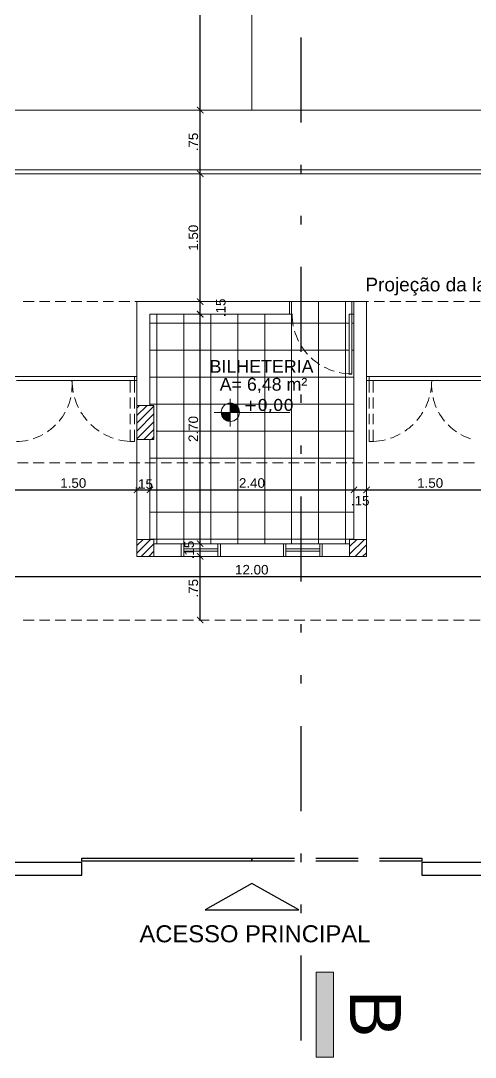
# Model space of a CAD drawing. Extents: x 3377 to 3790, y 1673 to 1846.
# Drawn here: x 3465.98 to 3471.33, y 1678.05 to 1690.25 of the extents above; entities that cross this region are included whole.
import ezdxf

# ---------------------------------------------------------------- set-up
doc = ezdxf.new("R2010")
doc.units = 0
doc.header["$LTSCALE"] = 2
doc.header["$PDMODE"] = 32
doc.linetypes.add('DIVIDE', pattern=[1.25, 0.5, -0.25, 0, -0.25, 0, -0.25])
doc.linetypes.add('HIDDEN', pattern=[0.375, 0.25, -0.125])
for name, color, linetype in [('ARQ-COTAS', 250, 'Continuous'), ('F-VT-GREIDE', 6, 'Continuous'), ('LCL-LINHACORTE', 3, 'DIVIDE'), ('PDF5_Text', 7, 'Continuous'), ('PDF6_0', 7, 'Continuous'), ('PDF6_03-ESQUADRIA', 7, 'Continuous'), ('PDF6_09-CORTE', 7, 'Continuous'), ('PDF6_13-CORTE', 7, 'Continuous'), ('PDF6_A-PARED-VISTA', 7, 'Continuous'), ('PDF6_A-PROJEÇÃO', 7, 'Continuous'), ('PDF6_I- QUADRA', 7, 'Continuous'), ('PDF6_I-DETALHES', 7, 'Continuous'), ('PDF6_Piso', 7, 'Continuous'), ('PDF6_Text', 7, 'Continuous')]:
    doc.layers.add(name, color=color, linetype=linetype)
doc.layers.add('PDF6_I-MARCACAO', color=7, linetype='Continuous', true_color=0x464646)
doc.styles.add('PDF Arial', font='arial.ttf')
doc.styles.add('PDF Verdana', font='verdana.ttf')
doc.styles.add('ROMANS', font='arial.ttf')
doc.dimstyles.new('1-75', dxfattribs={"dimscale": 0.75, "dimtxt": 0.15, "dimasz": 0.1, "dimexe": 0.05, "dimexo": 0.1, "dimgap": 0.03, "dimtad": 1, "dimzin": 5, "dimdsep": 46, "dimtxsty": 'ROMANS', "dimblk": 'ARCHTICK', "dimcen": 0, "dimse1": 1, "dimse2": 1, "dimclrd": 1, "dimclre": 256, "dimclrt": 2, "dimadec": 0, "dimazin": 0, "dimtfac": 1, "dimtofl": 0, "dimtmove": 2, "dimatfit": 3, "dimldrblk": 'ARCHTICK', "dimfxl": 0.04, "dimtolj": 1, "dimtzin": 1, "dimarcsym": 0})

# ---------------------------------------------------------------- blocks, each defined once
blk = doc.blocks.new('_ARCHTICK')
at = {"color": 0, "linetype": 'ByBlock', "const_width": 0.15}
blk.add_lwpolyline([(-0.5, -0.5), (0.5, 0.5)], dxfattribs=at)
blk = doc.blocks.new('*D605')
at = {"layer": 'ARQ-COTAS', "color": 1, "lineweight": -2, "transparency": 16777216}
blk.add_line((3468.094, 1683.197), (3468.094, 1683.947), dxfattribs=at)
at = {"layer": 'Defpoints', "color": 0, "transparency": 16777216}
for p in [(3468.094, 1683.947), (3468.387, 1683.947), (3468.387, 1683.197)]:
    blk.add_point(p, dxfattribs=at)
at = {"layer": 'ARQ-COTAS', "color": 1, "lineweight": -2, "transparency": 16777216, "xscale": 0.07500000000000001, "yscale": 0.07500000000000001, "zscale": 0.07500000000000001}
for p, rotation in [((3468.094, 1683.947), 90), ((3468.094, 1683.197), 270)]:
    blk.add_blockref('_ARCHTICK', p, dxfattribs=dict(at, rotation=rotation))
at = {"layer": 'ARQ-COTAS', "color": 2, "transparency": 16777216, "insert": (3468.014, 1683.572), "char_height": 0.1125, "attachment_point": 5, "rotation": 90, "style": 'ROMANS'}
blk.add_mtext('\\A1;.75', dxfattribs=at)
blk = doc.blocks.new('*D606')
at = {"layer": 'ARQ-COTAS', "color": 1, "lineweight": -2, "transparency": 16777216}
blk.add_line((3468.094, 1683.947), (3468.094, 1684.095), dxfattribs=at)
at = {"layer": 'Defpoints', "color": 0, "transparency": 16777216}
for p in [(3468.094, 1684.095), (3468.303, 1684.095), (3468.387, 1683.947)]:
    blk.add_point(p, dxfattribs=at)
at = {"layer": 'ARQ-COTAS', "color": 1, "lineweight": -2, "transparency": 16777216, "xscale": 0.07500000000000001, "yscale": 0.07500000000000001, "zscale": 0.07500000000000001}
for p, rotation in [((3468.094, 1684.095), 90), ((3468.094, 1683.947), 270)]:
    blk.add_blockref('_ARCHTICK', p, dxfattribs=dict(at, rotation=rotation))
at = {"layer": 'ARQ-COTAS', "color": 2, "transparency": 16777216, "insert": (3467.965, 1684.021), "char_height": 0.1125, "attachment_point": 5, "rotation": 90, "style": 'ROMANS'}
blk.add_mtext('\\A1;.15', dxfattribs=at)
blk = doc.blocks.new('*D607')
at = {"layer": 'ARQ-COTAS', "color": 1, "lineweight": -2, "transparency": 16777216}
blk.add_line((3468.094, 1684.095), (3468.094, 1686.796), dxfattribs=at)
at = {"layer": 'Defpoints', "color": 0, "transparency": 16777216}
for p in [(3468.094, 1686.796), (3468.094, 1686.796), (3468.303, 1684.095)]:
    blk.add_point(p, dxfattribs=at)
at = {"layer": 'ARQ-COTAS', "color": 1, "lineweight": -2, "transparency": 16777216, "xscale": 0.07500000000000001, "yscale": 0.07500000000000001, "zscale": 0.07500000000000001}
for p, rotation in [((3468.094, 1686.796), 90), ((3468.094, 1684.095), 270)]:
    blk.add_blockref('_ARCHTICK', p, dxfattribs=dict(at, rotation=rotation))
at = {"layer": 'ARQ-COTAS', "color": 2, "transparency": 16777216, "insert": (3468.014, 1685.445), "char_height": 0.1125, "attachment_point": 5, "rotation": 90, "style": 'ROMANS'}
blk.add_mtext('\\A1;2.70', dxfattribs=at)
blk = doc.blocks.new('*D608')
at = {"layer": 'ARQ-COTAS', "color": 1, "lineweight": -2, "transparency": 16777216}
blk.add_line((3468.094, 1686.796), (3468.094, 1686.944), dxfattribs=at)
at = {"layer": 'Defpoints', "color": 0, "transparency": 16777216}
for p in [(3468.094, 1686.944), (3468.094, 1686.944), (3468.094, 1686.796)]:
    blk.add_point(p, dxfattribs=at)
at = {"layer": 'ARQ-COTAS', "color": 1, "lineweight": -2, "transparency": 16777216, "xscale": 0.07500000000000001, "yscale": 0.07500000000000001, "zscale": 0.07500000000000001}
for p, rotation in [((3468.094, 1686.944), 90), ((3468.094, 1686.796), 270)]:
    blk.add_blockref('_ARCHTICK', p, dxfattribs=dict(at, rotation=rotation))
at = {"layer": 'ARQ-COTAS', "color": 2, "transparency": 16777216, "insert": (3468.337, 1686.87), "char_height": 0.1125, "attachment_point": 5, "rotation": 90, "style": 'ROMANS'}
blk.add_mtext('\\A1;.15', dxfattribs=at)
blk = doc.blocks.new('*D609')
at = {"layer": 'ARQ-COTAS', "color": 1, "lineweight": -2, "transparency": 16777216}
blk.add_line((3468.094, 1686.944), (3468.094, 1688.447), dxfattribs=at)
at = {"layer": 'Defpoints', "color": 0, "transparency": 16777216}
for p in [(3468.094, 1688.447), (3468.094, 1688.447), (3468.094, 1686.944)]:
    blk.add_point(p, dxfattribs=at)
at = {"layer": 'ARQ-COTAS', "color": 1, "lineweight": -2, "transparency": 16777216, "xscale": 0.07500000000000001, "yscale": 0.07500000000000001, "zscale": 0.07500000000000001}
for p, rotation in [((3468.094, 1688.447), 90), ((3468.094, 1686.944), 270)]:
    blk.add_blockref('_ARCHTICK', p, dxfattribs=dict(at, rotation=rotation))
at = {"layer": 'ARQ-COTAS', "color": 2, "transparency": 16777216, "insert": (3468.014, 1687.695), "char_height": 0.1125, "attachment_point": 5, "rotation": 90, "style": 'ROMANS'}
blk.add_mtext('\\A1;1.50', dxfattribs=at)
blk = doc.blocks.new('*D610')
at = {"layer": 'ARQ-COTAS', "color": 1, "lineweight": -2, "transparency": 16777216}
blk.add_line((3468.094, 1688.447), (3468.094, 1689.196), dxfattribs=at)
at = {"layer": 'Defpoints', "color": 0, "transparency": 16777216}
for p in [(3468.094, 1689.196), (3468.094, 1689.196), (3468.094, 1688.447)]:
    blk.add_point(p, dxfattribs=at)
at = {"layer": 'ARQ-COTAS', "color": 1, "lineweight": -2, "transparency": 16777216, "xscale": 0.07500000000000001, "yscale": 0.07500000000000001, "zscale": 0.07500000000000001}
for p, rotation in [((3468.094, 1689.196), 90), ((3468.094, 1688.447), 270)]:
    blk.add_blockref('_ARCHTICK', p, dxfattribs=dict(at, rotation=rotation))
at = {"layer": 'ARQ-COTAS', "color": 2, "transparency": 16777216, "insert": (3468.014, 1688.821), "char_height": 0.1125, "attachment_point": 5, "rotation": 90, "style": 'ROMANS'}
blk.add_mtext('\\A1;.75', dxfattribs=at)
blk = doc.blocks.new('*D611')
at = {"layer": 'ARQ-COTAS', "color": 1, "lineweight": -2, "transparency": 16777216}
blk.add_line((3468.094, 1689.196), (3468.094, 1701.193), dxfattribs=at)
at = {"layer": 'Defpoints', "color": 0, "transparency": 16777216}
for p in [(3468.094, 1701.193), (3468.094, 1701.193), (3468.094, 1689.196)]:
    blk.add_point(p, dxfattribs=at)
at = {"layer": 'ARQ-COTAS', "color": 1, "lineweight": -2, "transparency": 16777216, "xscale": 0.07500000000000001, "yscale": 0.07500000000000001, "zscale": 0.07500000000000001}
for p, rotation in [((3468.094, 1701.193), 90), ((3468.094, 1689.196), 270)]:
    blk.add_blockref('_ARCHTICK', p, dxfattribs=dict(at, rotation=rotation))
at = {"layer": 'ARQ-COTAS', "color": 2, "transparency": 16777216, "insert": (3468.014, 1695.194), "char_height": 0.1125, "attachment_point": 5, "rotation": 90, "style": 'ROMANS'}
blk.add_mtext('\\A1;12.00', dxfattribs=at)
blk = doc.blocks.new('*D632')
at = {"layer": 'ARQ-COTAS', "color": 1, "lineweight": -2, "transparency": 16777216}
blk.add_line((3465.852, 1684.729), (3467.35, 1684.729), dxfattribs=at)
at = {"layer": 'Defpoints', "color": 0, "transparency": 16777216}
for p in [(3465.852, 1685.297), (3467.35, 1685.047), (3467.35, 1684.729)]:
    blk.add_point(p, dxfattribs=at)
at = {"layer": 'ARQ-COTAS', "color": 1, "lineweight": -2, "transparency": 16777216, "xscale": 0.07500000000000001, "yscale": 0.07500000000000001, "zscale": 0.07500000000000001, "rotation": 180}
blk.add_blockref('_ARCHTICK', (3465.852, 1684.729), dxfattribs=at)
at = {"layer": 'ARQ-COTAS', "color": 1, "lineweight": -2, "transparency": 16777216, "xscale": 0.07500000000000001, "yscale": 0.07500000000000001, "zscale": 0.07500000000000001}
blk.add_blockref('_ARCHTICK', (3467.35, 1684.729), dxfattribs=at)
at = {"layer": 'ARQ-COTAS', "color": 2, "transparency": 16777216, "insert": (3466.601, 1684.809), "char_height": 0.1125, "attachment_point": 5, "style": 'ROMANS'}
blk.add_mtext('\\A1;1.50', dxfattribs=at)
blk = doc.blocks.new('*D633')
at = {"layer": 'ARQ-COTAS', "color": 1, "lineweight": -2, "transparency": 16777216}
blk.add_line((3467.35, 1684.729), (3467.503, 1684.729), dxfattribs=at)
at = {"layer": 'Defpoints', "color": 0, "transparency": 16777216}
for p in [(3467.35, 1685.047), (3467.503, 1685.047), (3467.503, 1684.729)]:
    blk.add_point(p, dxfattribs=at)
at = {"layer": 'ARQ-COTAS', "color": 1, "lineweight": -2, "transparency": 16777216, "xscale": 0.07500000000000001, "yscale": 0.07500000000000001, "zscale": 0.07500000000000001, "rotation": 180}
blk.add_blockref('_ARCHTICK', (3467.35, 1684.729), dxfattribs=at)
at = {"layer": 'ARQ-COTAS', "color": 1, "lineweight": -2, "transparency": 16777216, "xscale": 0.07500000000000001, "yscale": 0.07500000000000001, "zscale": 0.07500000000000001}
blk.add_blockref('_ARCHTICK', (3467.503, 1684.729), dxfattribs=at)
at = {"layer": 'ARQ-COTAS', "color": 2, "transparency": 16777216, "insert": (3467.429, 1684.797), "char_height": 0.1125, "attachment_point": 5, "style": 'ROMANS'}
blk.add_mtext('\\A1;.15', dxfattribs=at)
blk = doc.blocks.new('*D634')
at = {"layer": 'ARQ-COTAS', "color": 1, "lineweight": -2, "transparency": 16777216}
blk.add_line((3467.503, 1684.729), (3469.903, 1684.729), dxfattribs=at)
at = {"layer": 'Defpoints', "color": 0, "transparency": 16777216}
for p in [(3467.503, 1685.047), (3469.903, 1684.729), (3469.903, 1684.72)]:
    blk.add_point(p, dxfattribs=at)
at = {"layer": 'ARQ-COTAS', "color": 1, "lineweight": -2, "transparency": 16777216, "xscale": 0.07500000000000001, "yscale": 0.07500000000000001, "zscale": 0.07500000000000001, "rotation": 180}
blk.add_blockref('_ARCHTICK', (3467.503, 1684.729), dxfattribs=at)
at = {"layer": 'ARQ-COTAS', "color": 1, "lineweight": -2, "transparency": 16777216, "xscale": 0.07500000000000001, "yscale": 0.07500000000000001, "zscale": 0.07500000000000001}
blk.add_blockref('_ARCHTICK', (3469.903, 1684.729), dxfattribs=at)
at = {"layer": 'ARQ-COTAS', "color": 2, "transparency": 16777216, "insert": (3468.703, 1684.809), "char_height": 0.1125, "attachment_point": 5, "style": 'ROMANS'}
blk.add_mtext('\\A1;2.40', dxfattribs=at)
blk = doc.blocks.new('*D635')
at = {"layer": 'ARQ-COTAS', "color": 1, "lineweight": -2, "transparency": 16777216}
blk.add_line((3469.903, 1684.729), (3470.051, 1684.729), dxfattribs=at)
at = {"layer": 'Defpoints', "color": 0, "transparency": 16777216}
for p in [(3469.903, 1684.72), (3470.051, 1684.745), (3470.051, 1684.729)]:
    blk.add_point(p, dxfattribs=at)
at = {"layer": 'ARQ-COTAS', "color": 1, "lineweight": -2, "transparency": 16777216, "xscale": 0.07500000000000001, "yscale": 0.07500000000000001, "zscale": 0.07500000000000001, "rotation": 180}
blk.add_blockref('_ARCHTICK', (3469.903, 1684.729), dxfattribs=at)
at = {"layer": 'ARQ-COTAS', "color": 1, "lineweight": -2, "transparency": 16777216, "xscale": 0.07500000000000001, "yscale": 0.07500000000000001, "zscale": 0.07500000000000001}
blk.add_blockref('_ARCHTICK', (3470.051, 1684.729), dxfattribs=at)
at = {"layer": 'ARQ-COTAS', "color": 2, "transparency": 16777216, "insert": (3469.977, 1684.601), "char_height": 0.1125, "attachment_point": 5, "style": 'ROMANS'}
blk.add_mtext('\\A1;.15', dxfattribs=at)
blk = doc.blocks.new('*D636')
at = {"layer": 'ARQ-COTAS', "color": 1, "lineweight": -2, "transparency": 16777216}
blk.add_line((3470.051, 1684.729), (3471.55, 1684.729), dxfattribs=at)
at = {"layer": 'Defpoints', "color": 0, "transparency": 16777216}
for p in [(3471.55, 1685.297), (3470.051, 1684.745), (3471.55, 1684.729)]:
    blk.add_point(p, dxfattribs=at)
at = {"layer": 'ARQ-COTAS', "color": 1, "lineweight": -2, "transparency": 16777216, "xscale": 0.07500000000000001, "yscale": 0.07500000000000001, "zscale": 0.07500000000000001, "rotation": 180}
blk.add_blockref('_ARCHTICK', (3470.051, 1684.729), dxfattribs=at)
at = {"layer": 'ARQ-COTAS', "color": 1, "lineweight": -2, "transparency": 16777216, "xscale": 0.07500000000000001, "yscale": 0.07500000000000001, "zscale": 0.07500000000000001}
blk.add_blockref('_ARCHTICK', (3471.55, 1684.729), dxfattribs=at)
at = {"layer": 'ARQ-COTAS', "color": 2, "transparency": 16777216, "insert": (3470.8, 1684.809), "char_height": 0.1125, "attachment_point": 5, "style": 'ROMANS'}
blk.add_mtext('\\A1;1.50', dxfattribs=at)
blk = doc.blocks.new('*D929')
at = {"layer": 'ARQ-COTAS', "color": 1, "lineweight": -2, "transparency": 16777216}
blk.add_line((3462.702, 1683.709), (3474.699, 1683.709), dxfattribs=at)
at = {"layer": 'Defpoints', "color": 0, "transparency": 16777216}
for p in [(3474.699, 1683.709), (3462.702, 1683.197), (3474.699, 1683.197)]:
    blk.add_point(p, dxfattribs=at)
at = {"layer": 'ARQ-COTAS', "color": 1, "lineweight": -2, "transparency": 16777216, "xscale": 0.07500000000000001, "yscale": 0.07500000000000001, "zscale": 0.07500000000000001, "rotation": 180}
blk.add_blockref('_ARCHTICK', (3462.702, 1683.709), dxfattribs=at)
at = {"layer": 'ARQ-COTAS', "color": 1, "lineweight": -2, "transparency": 16777216, "xscale": 0.07500000000000001, "yscale": 0.07500000000000001, "zscale": 0.07500000000000001}
blk.add_blockref('_ARCHTICK', (3474.699, 1683.709), dxfattribs=at)
at = {"layer": 'ARQ-COTAS', "color": 2, "transparency": 16777216, "insert": (3468.701, 1683.789), "char_height": 0.1125, "attachment_point": 5, "style": 'ROMANS'}
blk.add_mtext('\\A1;12.00', dxfattribs=at)

msp = doc.modelspace()

# ---------------------------------------------------------------- linework, layer by layer
at = {"layer": 'F-VT-GREIDE'}
msp.add_lwpolyline([(3466.703, 1680.347), (3447.213, 1680.347), (3447.213, 1710.046), (3486.913, 1710.046), (3486.913, 1680.347), (3470.703, 1680.347), (3470.703, 1680.197), (3487.063, 1680.197), (3487.063, 1710.196), (3447.063, 1710.196), (3447.063, 1680.197), (3466.703, 1680.197)], close=True, dxfattribs=at)
at = {"layer": 'F-VT-GREIDE', "color": 2}
for points in [[(3466.703, 1680.397), (3468.703, 1680.397), (3468.703, 1680.36), (3466.703, 1680.36)], [(3469.254, 1679.788), (3468.703, 1680.1), (3468.151, 1679.788)]]:
    msp.add_lwpolyline(points, close=True, dxfattribs=at)
at = {"layer": 'F-VT-GREIDE', "color": 1, "linetype": 'HIDDEN'}
msp.add_lwpolyline([(3468.703, 1680.397), (3470.703, 1680.397), (3470.703, 1680.36), (3468.703, 1680.36)], close=True, dxfattribs=at)
at = {"layer": 'LCL-LINHACORTE'}
msp.add_line((3469.278, 1711.651), (3469.278, 1678.054), dxfattribs=at)
at = {"layer": 'PDF6_0', "lineweight": 0}
for points in [[(3467.35, 1685.691), (3467.38, 1685.72)], [(3467.35, 1685.602), (3467.469, 1685.72)], [(3467.35, 1685.513), (3467.549, 1685.712)], [(3467.35, 1685.42), (3467.549, 1685.623)], [(3467.35, 1685.331), (3467.549, 1685.53)], [(3467.431, 1685.322), (3467.549, 1685.441)], [(3467.52, 1685.322), (3467.549, 1685.352)], [(3467.35, 1684.074), (3467.422, 1684.146)], [(3467.35, 1683.985), (3467.511, 1684.146)], [(3467.401, 1683.947), (3467.549, 1684.095)], [(3469.852, 1684.061), (3469.937, 1684.146)], [(3469.852, 1683.972), (3470.026, 1684.146)], [(3469.916, 1683.947), (3470.051, 1684.082)], [(3467.49, 1683.947), (3467.549, 1684.006)], [(3470.004, 1683.947), (3470.051, 1683.989)]]:
    msp.add_lwpolyline(points, dxfattribs=at)
at = {"layer": 'PDF6_03-ESQUADRIA', "lineweight": 0}
for points in [[(3469.17, 1686.796), (3469.17, 1686.944), (3469.145, 1686.944), (3469.145, 1686.796)], [(3469.877, 1686.796), (3469.877, 1686.944), (3469.903, 1686.944), (3469.903, 1686.796)], [(3469.877, 1686.796), (3469.848, 1686.796), (3469.848, 1686.089), (3469.877, 1686.089)], [(3467.321, 1686.063), (3467.35, 1686.063), (3467.35, 1686.017), (3467.321, 1686.017)], [(3470.081, 1686.063), (3470.051, 1686.063), (3470.051, 1686.017), (3470.081, 1686.017)]]:
    msp.add_lwpolyline(points, close=True, dxfattribs=at)
for points in [[(3469.145, 1686.944), (3469.145, 1686.796)], [(3469.903, 1686.796), (3469.903, 1686.944)], [(3467.321, 1686.017), (3467.321, 1686.063), (3465.852, 1686.063)], [(3467.295, 1686.017), (3465.932, 1686.017)], [(3467.321, 1685.873), (3467.321, 1686.017), (3467.27, 1686.017), (3467.27, 1685.873)], [(3470.081, 1686.017), (3470.081, 1686.063), (3471.55, 1686.063)], [(3470.081, 1685.873), (3470.081, 1686.017), (3470.131, 1686.017), (3470.131, 1685.873)], [(3470.106, 1686.017), (3471.469, 1686.017)], [(3467.27, 1685.814), (3467.27, 1685.687)], [(3467.321, 1685.687), (3467.321, 1685.814)], [(3470.081, 1685.687), (3470.081, 1685.814)], [(3470.131, 1685.814), (3470.131, 1685.687)], [(3467.27, 1685.623), (3467.27, 1685.5)], [(3467.321, 1685.5), (3467.321, 1685.623)], [(3470.081, 1685.5), (3470.081, 1685.623)], [(3470.131, 1685.623), (3470.131, 1685.5)], [(3467.27, 1685.437), (3467.27, 1685.297), (3467.321, 1685.297), (3467.321, 1685.437)], [(3470.131, 1685.437), (3470.131, 1685.297), (3470.081, 1685.297), (3470.081, 1685.437)], [(3467.871, 1684.095), (3467.901, 1684.095), (3467.901, 1683.947), (3467.871, 1683.947)], [(3468.332, 1684.095), (3468.303, 1684.095), (3468.303, 1683.947), (3468.332, 1683.947)], [(3469.073, 1684.095), (3469.103, 1684.095), (3469.103, 1683.947), (3469.073, 1683.947)], [(3469.53, 1684.095), (3469.501, 1684.095), (3469.501, 1683.947), (3469.53, 1683.947)], [(3467.901, 1684.036), (3468.303, 1684.036)], [(3468.303, 1684.006), (3467.901, 1684.006)], [(3469.103, 1684.036), (3469.501, 1684.036)], [(3469.501, 1684.006), (3469.103, 1684.006)]]:
    msp.add_lwpolyline(points, dxfattribs=at)
for centre, radius, start, end in [((3469.88, 1686.798), 0.705, 180, 191.6675), ((3469.88, 1686.798), 0.705, 196.7486, 206.9111), ((3469.88, 1686.798), 0.705, 211.9922, 222.1546), ((3469.88, 1686.798), 0.705, 227.2358, 237.4035), ((3469.88, 1686.798), 0.705, 242.4847, 252.6471), ((3465.921, 1685.964), 0.667, 352.6172, 4.5154), ((3467.306, 1686.015), 0.718, 179.8297, 191.1511), ((3469.88, 1686.798), 0.705, 257.7283, 269.3957), ((3470.1, 1686.015), 0.718, 348.8489, 0.1703), ((3471.484, 1685.964), 0.667, 175.4846, 187.3828), ((3465.921, 1685.964), 0.667, 336.5058, 347.2448), ((3467.306, 1686.015), 0.718, 196.1389, 206.1145), ((3470.1, 1686.015), 0.718, 333.8855, 343.8611), ((3471.484, 1685.964), 0.667, 192.7552, 203.4942), ((3465.921, 1685.964), 0.667, 320.3943, 331.1334), ((3467.306, 1686.015), 0.718, 211.1023, 221.0779), ((3470.1, 1686.015), 0.718, 318.9221, 328.8977), ((3471.484, 1685.964), 0.667, 208.8666, 219.6057), ((3465.921, 1685.964), 0.667, 304.2829, 315.0219), ((3467.306, 1686.015), 0.718, 226.0657, 236.0412), ((3470.1, 1686.015), 0.718, 303.9588, 313.9343), ((3471.484, 1685.964), 0.667, 224.9781, 235.7171), ((3465.921, 1685.964), 0.667, 270.8954, 282.7991), ((3465.921, 1685.964), 0.667, 288.1659, 298.9105), ((3467.306, 1686.015), 0.718, 241.0291, 251.0046), ((3467.306, 1686.015), 0.718, 255.9924, 267.3194), ((3470.1, 1686.015), 0.718, 272.6806, 284.0076), ((3470.1, 1686.015), 0.718, 288.9954, 298.9709), ((3471.484, 1685.964), 0.667, 241.0895, 251.8341)]:
    msp.add_arc(centre, radius, start, end, dxfattribs=at)
at = {"layer": 'PDF6_09-CORTE', "lineweight": 0}
msp.add_lwpolyline([(3469.458, 1678.054), (3469.662, 1678.054), (3469.662, 1679.057), (3469.458, 1679.057)], close=True, dxfattribs=at)
at = {"layer": 'PDF6_09-CORTE', "transparency": 33554559}
for points in [[(3469.662, 1679.057), (3469.458, 1679.057), (3469.662, 1678.054)], [(3469.458, 1679.057), (3469.662, 1678.054), (3469.458, 1678.054)]]:
    msp.add_solid(points, dxfattribs=at)
at = {"layer": 'PDF6_13-CORTE', "lineweight": 0}
for points in [[(3467.549, 1684.095), (3467.871, 1684.095), (3467.871, 1683.947), (3467.35, 1683.947), (3467.35, 1686.944), (3469.145, 1686.944), (3469.145, 1686.796), (3467.503, 1686.796), (3467.503, 1685.72)], [(3469.852, 1684.095), (3469.53, 1684.095), (3469.53, 1683.947), (3470.051, 1683.947), (3470.051, 1686.944), (3469.903, 1686.944), (3469.903, 1684.146)], [(3467.503, 1684.146), (3467.503, 1685.322)]]:
    msp.add_lwpolyline(points, dxfattribs=at)
for points in [[(3467.35, 1685.72), (3467.549, 1685.72), (3467.549, 1685.322), (3467.35, 1685.322)], [(3467.35, 1684.146), (3467.549, 1684.146), (3467.549, 1683.947), (3467.35, 1683.947)], [(3468.332, 1683.947), (3468.332, 1684.095), (3469.073, 1684.095), (3469.073, 1683.947)], [(3470.051, 1684.146), (3469.852, 1684.146), (3469.852, 1683.947), (3470.051, 1683.947)]]:
    msp.add_lwpolyline(points, close=True, dxfattribs=at)
at = {"layer": 'PDF6_A-PARED-VISTA', "lineweight": 0}
for points in [[(3467.901, 1684.095), (3468.303, 1684.095)], [(3469.103, 1684.095), (3469.501, 1684.095)], [(3467.901, 1683.947), (3468.303, 1683.947)], [(3469.103, 1683.947), (3469.501, 1683.947)]]:
    msp.add_lwpolyline(points, dxfattribs=at)
at = {"layer": 'PDF6_A-PROJEÇÃO', "lineweight": 0}
for points in [[(3466.14, 1686.944), (3466.013, 1686.944)], [(3466.326, 1686.944), (3466.203, 1686.944)], [(3466.512, 1686.944), (3466.389, 1686.944)], [(3466.703, 1686.944), (3466.576, 1686.944)], [(3466.889, 1686.944), (3466.762, 1686.944)], [(3467.075, 1686.944), (3466.952, 1686.944)], [(3467.266, 1686.944), (3467.139, 1686.944)], [(3467.452, 1686.944), (3467.325, 1686.944)], [(3467.638, 1686.944), (3467.515, 1686.944)], [(3467.824, 1686.944), (3467.702, 1686.944)], [(3468.015, 1686.944), (3467.888, 1686.944)], [(3468.201, 1686.944), (3468.078, 1686.944)], [(3468.387, 1686.944), (3468.265, 1686.944)], [(3468.578, 1686.944), (3468.451, 1686.944)], [(3468.764, 1686.944), (3468.637, 1686.944)], [(3468.95, 1686.944), (3468.828, 1686.944)], [(3469.137, 1686.944), (3469.014, 1686.944)], [(3469.327, 1686.944), (3469.2, 1686.944)], [(3469.513, 1686.944), (3469.391, 1686.944)], [(3469.7, 1686.944), (3469.577, 1686.944)], [(3469.89, 1686.944), (3469.763, 1686.944)], [(3470.076, 1686.944), (3469.949, 1686.944)], [(3470.263, 1686.944), (3470.14, 1686.944)], [(3470.453, 1686.944), (3470.326, 1686.944)], [(3470.639, 1686.944), (3470.512, 1686.944)], [(3470.826, 1686.944), (3470.703, 1686.944)], [(3471.012, 1686.944), (3470.889, 1686.944)], [(3471.202, 1686.944), (3471.075, 1686.944)], [(3471.389, 1686.944), (3471.262, 1686.944)], [(3466.072, 1685.047), (3465.945, 1685.047)], [(3466.258, 1685.047), (3466.131, 1685.047)], [(3466.444, 1685.047), (3466.322, 1685.047)], [(3466.631, 1685.047), (3466.508, 1685.047)], [(3466.821, 1685.047), (3466.694, 1685.047)], [(3467.007, 1685.047), (3466.885, 1685.047)], [(3467.194, 1685.047), (3467.071, 1685.047)], [(3467.384, 1685.047), (3467.257, 1685.047)], [(3467.57, 1685.047), (3467.443, 1685.047)], [(3467.757, 1685.047), (3467.634, 1685.047)], [(3467.947, 1685.047), (3467.82, 1685.047)], [(3468.133, 1685.047), (3468.006, 1685.047)], [(3468.32, 1685.047), (3468.197, 1685.047)], [(3468.506, 1685.047), (3468.383, 1685.047)], [(3468.696, 1685.047), (3468.569, 1685.047)], [(3468.883, 1685.047), (3468.756, 1685.047)], [(3469.069, 1685.047), (3468.946, 1685.047)], [(3469.259, 1685.047), (3469.132, 1685.047)], [(3469.446, 1685.047), (3469.319, 1685.047)], [(3469.632, 1685.047), (3469.509, 1685.047)], [(3469.818, 1685.047), (3469.695, 1685.047)], [(3470.009, 1685.047), (3469.882, 1685.047)], [(3470.195, 1685.047), (3470.068, 1685.047)], [(3470.381, 1685.047), (3470.258, 1685.047)], [(3470.572, 1685.047), (3470.445, 1685.047)], [(3470.758, 1685.047), (3470.631, 1685.047)], [(3470.944, 1685.047), (3470.821, 1685.047)], [(3471.13, 1685.047), (3471.008, 1685.047)], [(3471.321, 1685.047), (3471.194, 1685.047)], [(3466.013, 1683.197), (3466.14, 1683.197)], [(3466.203, 1683.197), (3466.326, 1683.197)], [(3466.389, 1683.197), (3466.512, 1683.197)], [(3466.576, 1683.197), (3466.703, 1683.197)], [(3466.762, 1683.197), (3466.889, 1683.197)], [(3466.952, 1683.197), (3467.075, 1683.197)], [(3467.139, 1683.197), (3467.266, 1683.197)], [(3467.325, 1683.197), (3467.452, 1683.197)], [(3467.515, 1683.197), (3467.638, 1683.197)], [(3467.702, 1683.197), (3467.824, 1683.197)], [(3467.888, 1683.197), (3468.015, 1683.197)], [(3468.078, 1683.197), (3468.201, 1683.197)], [(3468.265, 1683.197), (3468.387, 1683.197)], [(3468.451, 1683.197), (3468.578, 1683.197)], [(3468.637, 1683.197), (3468.764, 1683.197)], [(3468.828, 1683.197), (3468.95, 1683.197)], [(3469.014, 1683.197), (3469.137, 1683.197)], [(3469.2, 1683.197), (3469.327, 1683.197)], [(3469.391, 1683.197), (3469.513, 1683.197)], [(3469.577, 1683.197), (3469.7, 1683.197)], [(3469.763, 1683.197), (3469.89, 1683.197)], [(3469.949, 1683.197), (3470.076, 1683.197)], [(3470.14, 1683.197), (3470.263, 1683.197)], [(3470.326, 1683.197), (3470.453, 1683.197)], [(3470.512, 1683.197), (3470.639, 1683.197)], [(3470.703, 1683.197), (3470.826, 1683.197)], [(3470.889, 1683.197), (3471.012, 1683.197)], [(3471.075, 1683.197), (3471.202, 1683.197)], [(3471.262, 1683.197), (3471.389, 1683.197)]]:
    msp.add_lwpolyline(points, dxfattribs=at)
at = {"layer": 'PDF6_I- QUADRA', "lineweight": 0}
msp.add_lwpolyline([(3481.451, 1688.646), (3481.451, 1688.447), (3456.001, 1688.447), (3456.001, 1688.493), (3481.4, 1688.493), (3481.4, 1688.646)], close=True, dxfattribs=at)
at = {"layer": 'PDF6_I-DETALHES', "lineweight": 0}
msp.add_lwpolyline([(3468.447, 1685.801), (3468.447, 1685.475)], dxfattribs=at)
msp.add_lwpolyline([(3469.149, 1685.64), (3468.26, 1685.64)], close=True, dxfattribs=at)
msp.add_circle((3468.449, 1685.642), 0.108, dxfattribs=at)
at = {"layer": 'PDF6_I-DETALHES', "transparency": 33554559}
for points in [[(3468.447, 1685.746), (3468.468, 1685.746), (3468.468, 1685.746)], [(3468.468, 1685.746), (3468.447, 1685.746), (3468.489, 1685.737)], [(3468.447, 1685.746), (3468.489, 1685.737), (3468.447, 1685.737)], [(3468.489, 1685.737), (3468.447, 1685.737), (3468.506, 1685.729)], [(3468.447, 1685.737), (3468.506, 1685.729), (3468.447, 1685.729)], [(3468.506, 1685.729), (3468.447, 1685.729), (3468.523, 1685.716)], [(3468.447, 1685.729), (3468.523, 1685.716), (3468.447, 1685.716)], [(3468.523, 1685.716), (3468.447, 1685.716), (3468.536, 1685.699)], [(3468.447, 1685.716), (3468.536, 1685.699), (3468.447, 1685.699)], [(3468.536, 1685.699), (3468.447, 1685.699), (3468.544, 1685.678)], [(3468.447, 1685.699), (3468.544, 1685.678), (3468.447, 1685.678)], [(3468.544, 1685.678), (3468.447, 1685.678), (3468.552, 1685.657)], [(3468.447, 1685.678), (3468.552, 1685.657), (3468.447, 1685.657)], [(3468.552, 1685.657), (3468.447, 1685.657), (3468.552, 1685.64)], [(3468.447, 1685.657), (3468.552, 1685.64), (3468.447, 1685.64)], [(3468.447, 1685.64), (3468.337, 1685.64), (3468.447, 1685.619)], [(3468.337, 1685.64), (3468.447, 1685.619), (3468.341, 1685.619)], [(3468.447, 1685.619), (3468.341, 1685.619), (3468.447, 1685.602)], [(3468.341, 1685.619), (3468.447, 1685.602), (3468.345, 1685.602)], [(3468.447, 1685.602), (3468.345, 1685.602), (3468.447, 1685.585)], [(3468.345, 1685.602), (3468.447, 1685.585), (3468.353, 1685.585)], [(3468.447, 1685.585), (3468.353, 1685.585), (3468.447, 1685.568)], [(3468.353, 1685.585), (3468.447, 1685.568), (3468.362, 1685.568)], [(3468.447, 1685.568), (3468.362, 1685.568), (3468.447, 1685.555)], [(3468.362, 1685.568), (3468.447, 1685.555), (3468.375, 1685.555)], [(3468.447, 1685.555), (3468.375, 1685.555), (3468.447, 1685.543)], [(3468.375, 1685.555), (3468.447, 1685.543), (3468.392, 1685.543)], [(3468.447, 1685.543), (3468.392, 1685.543), (3468.447, 1685.538)], [(3468.392, 1685.543), (3468.447, 1685.538), (3468.409, 1685.538)], [(3468.447, 1685.53), (3468.425, 1685.53), (3468.409, 1685.538)], [(3468.409, 1685.538), (3468.447, 1685.538), (3468.447, 1685.53)], [(3468.447, 1685.53), (3468.447, 1685.53), (3468.425, 1685.53)]]:
    msp.add_solid(points, dxfattribs=at)
at = {"layer": 'PDF6_I-MARCACAO', "lineweight": 0}
msp.add_lwpolyline([(3456.699, 1701.193), (3456.699, 1689.196), (3480.702, 1689.196), (3480.702, 1701.193)], close=True, dxfattribs=at)
msp.add_lwpolyline([(3468.701, 1701.193), (3468.701, 1689.196)], dxfattribs=at)
at = {"layer": 'PDF6_I-MARCACAO', "color": 254, "lineweight": 0, "true_color": 0xdadada}
for points in [[(3469.488, 1684.095), (3469.488, 1685.047), (3469.488, 1686.207), (3469.488, 1686.944)], [(3469.805, 1684.095), (3469.805, 1685.047), (3469.805, 1686.093), (3469.805, 1686.944)], [(3467.583, 1684.095), (3467.583, 1685.047), (3467.583, 1686.796)], [(3467.901, 1684.095), (3467.901, 1685.047), (3467.901, 1686.796)], [(3468.218, 1684.095), (3468.218, 1685.047), (3468.218, 1686.796)], [(3468.536, 1684.095), (3468.536, 1685.047), (3468.536, 1686.796)], [(3468.853, 1684.095), (3468.853, 1685.047), (3468.853, 1686.796)], [(3469.17, 1684.095), (3469.17, 1685.047), (3469.17, 1686.796)], [(3467.503, 1686.69), (3469.179, 1686.69), (3469.361, 1686.69), (3469.848, 1686.69)], [(3469.877, 1686.69), (3469.903, 1686.69)], [(3467.503, 1686.372), (3469.314, 1686.372), (3469.361, 1686.372), (3469.848, 1686.372)], [(3469.877, 1686.372), (3469.903, 1686.372)], [(3467.503, 1686.055), (3469.361, 1686.055), (3469.903, 1686.055)], [(3467.503, 1685.737), (3469.361, 1685.737), (3469.903, 1685.737)], [(3467.575, 1685.42), (3469.361, 1685.42), (3469.903, 1685.42)], [(3467.503, 1685.102), (3469.361, 1685.102), (3469.903, 1685.102)], [(3467.503, 1684.467), (3469.361, 1684.467), (3469.903, 1684.467)], [(3467.503, 1684.15), (3469.361, 1684.15), (3469.903, 1684.15)]]:
    msp.add_lwpolyline(points, dxfattribs=at)
at = {"layer": 'PDF6_Piso', "lineweight": 0}
msp.add_lwpolyline([(3469.17, 1686.944), (3469.877, 1686.944)], dxfattribs=at)

# ---------------------------------------------------------------- texts
at = {"layer": 'PDF5_Text', "insert": (3467.38, 1679.404), "char_height": 0.19998, "attachment_point": 7, "style": 'PDF Arial'}
msp.add_mtext('ACESSO PRINCIPAL', dxfattribs=at)
at = {"layer": 'PDF6_Text', "attachment_point": 7}
for s, insert, char_height, style in [('Projeção da laje', (3470.038, 1687.015), 0.15999, 'PDF Arial'), ('BILHETERIA', (3468.205, 1686.106), 0.15, 'PDF Arial'), ('A= 6,48 m²', (3468.324, 1685.868), 0.15, 'PDF Arial'), ('+0,00', (3468.607, 1685.636), 0.14, 'PDF Verdana')]:
    msp.add_mtext(s, dxfattribs=dict(at, insert=insert, char_height=char_height, style=style))
at = {"layer": 'PDF6_Text', "insert": (3469.856, 1678.846), "char_height": 0.6, "attachment_point": 7, "rotation": 270, "style": 'PDF Arial'}
msp.add_mtext('B', dxfattribs=at)

# ---------------------------------------------------------------- dimensions: what is measured, and where the dimension line sits
at = {"layer": 'ARQ-COTAS'}
for base, p1, p2, angle, picture, middle in [((3468.094, 1701.193), (3468.094, 1689.196), (3468.094, 1701.193), 270, '*D611', (3468.014, 1695.194)), ((3468.094, 1689.196), (3468.094, 1688.447), (3468.094, 1689.196), 270, '*D610', (3468.014, 1688.821)), ((3468.094, 1688.447), (3468.094, 1686.944), (3468.094, 1688.447), 270, '*D609', (3468.014, 1687.695)), ((3468.094, 1686.944), (3468.094, 1686.796), (3468.094, 1686.944), 270, '*D608', (3468.337, 1686.87)), ((3468.094, 1686.796), (3468.303, 1684.095), (3468.094, 1686.796), 270, '*D607', (3468.014, 1685.445)), ((3467.35, 1684.729), (3465.852, 1685.297), (3467.35, 1685.047), 180, '*D632', (3466.601, 1684.809)), ((3471.55, 1684.729), (3470.051, 1684.745), (3471.55, 1685.297), 180, '*D636', (3470.8, 1684.809)), ((3469.903, 1684.729), (3467.503, 1685.047), (3469.903, 1684.72), 180, '*D634', (3468.703, 1684.809)), ((3470.051, 1684.729), (3469.903, 1684.72), (3470.051, 1684.745), 180, '*D635', (3469.977, 1684.601)), ((3468.094, 1684.095), (3468.387, 1683.947), (3468.303, 1684.095), 270, '*D606', (3467.965, 1684.021))]:
    dim = msp.add_linear_dim(base=base, p1=p1, p2=p2, angle=angle, dimstyle='1-75', dxfattribs=at)
    dim.commit()
    dim.dimension.update_dxf_attribs({"geometry": picture, "text_midpoint": middle})
dim = msp.add_linear_dim(base=(3467.503, 1684.729), p1=(3467.35, 1685.047), p2=(3467.503, 1685.047), angle=180, dimstyle='1-75', dxfattribs=at)
dim.commit()
dim.dimension.update_dxf_attribs({"geometry": '*D633', "text_midpoint": (3467.429, 1684.797), "dimtype": 160})
for p1, p2, distance, picture, middle in [((3468.387, 1683.197), (3468.387, 1683.947), 0.294, '*D605', (3468.014, 1683.572)), ((3462.702, 1683.197), (3474.699, 1683.197), 0.511, '*D929', (3468.701, 1683.789))]:
    dim = msp.add_aligned_dim(p1=p1, p2=p2, distance=distance, dimstyle='1-75', dxfattribs=at)
    dim.commit()
    dim.dimension.update_dxf_attribs({"geometry": picture, "text_midpoint": middle})

doc.saveas('drawing.dxf')
